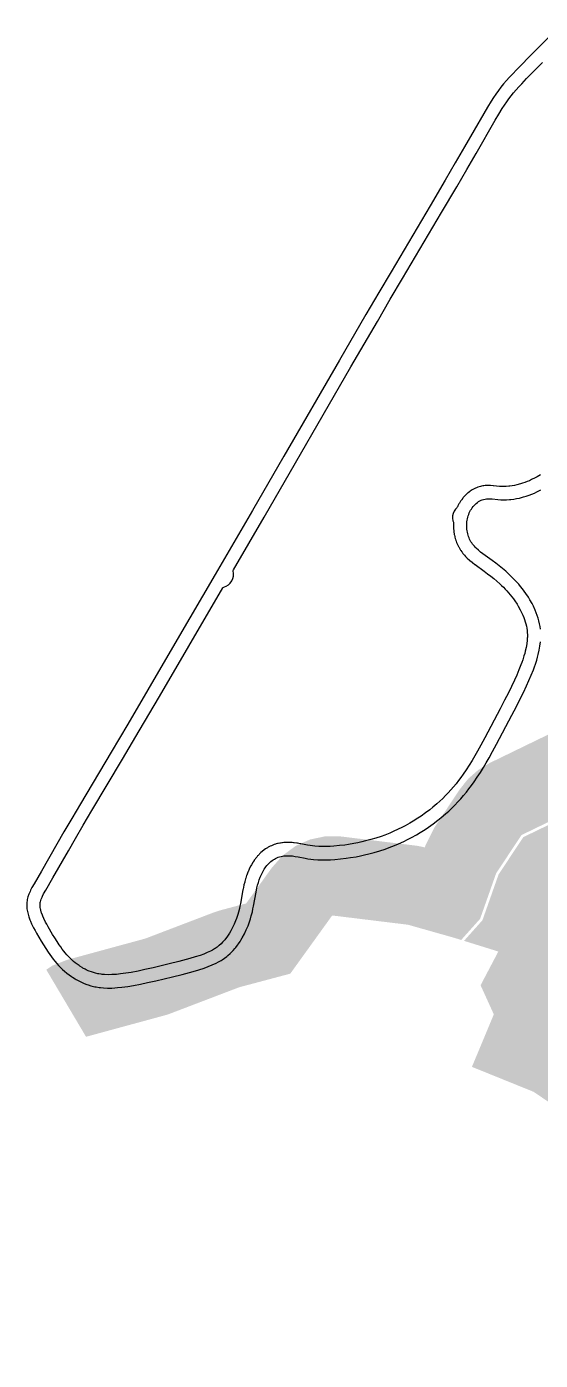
# Model space of a CAD drawing. Header units: metres. Extents: x 711577 to 713688, y 7856318 to 7857553.
# Drawn here: x 711577 to 711769, y 7856777 to 7857277 of the extents above; entities that cross this region are included whole.
import ezdxf

# ---------------------------------------------------------------- set-up
doc = ezdxf.new("R2010")
doc.units = ezdxf.units.M
doc.layers.add('APP', color=7, linetype='Continuous', true_color=0xffffff)
doc.layers.add('TALHÕES', color=3, linetype='Continuous', true_color=0x00ff00)
doc.layers.add('Perímetro', color=1, linetype='Continuous')

msp = doc.modelspace()

# ---------------------------------------------------------------- hatches: boundary and pattern name
at = {"layer": 'APP', "linetype": 'Continuous'}
h = msp.add_hatch(dxfattribs=at)
h.set_pattern_fill('GOST_GLASS', color=3)
h.paths.add_polyline_path([(711807.13, 7856885.17), (711804.27, 7856887.4), (711782.36, 7856902.33), (711780.04, 7856903.57), (711780.32, 7856906.84), (711779.58, 7856913.19), (711778.65, 7856915.96), (711780.69, 7856920.95), (711781.85, 7856926.75), (711781.9, 7856932.67), (711780.84, 7856938.48), (711778.42, 7856944.7), (711778.93, 7856944.69), (711781.88, 7856949.15), (711790.88, 7856953.52), (711807.19, 7856961.45), (711813.69, 7856965.82), (711830.14, 7856980.56), (711835.25, 7856986.56), (711848.05, 7857006.47), (711849.76, 7857009.5), (711863.08, 7857036.62), (711864.46, 7857039.9), (711874.89, 7857069.35), (711880.32, 7857081.5), (711882.22, 7857087.15), (711883, 7857093.08), (711882.64, 7857099.06), (711881.16, 7857104.84), (711878.61, 7857110.19), (711875.1, 7857114.9), (711870.76, 7857118.77), (711865.78, 7857121.65), (711864.87, 7857122.06), (711859.7, 7857123.77), (711854.32, 7857124.41), (711848.92, 7857123.97), (711843.7, 7857122.45), (711840.73, 7857120.9), (711839.84, 7857118.61), (711838.38, 7857119.53), (711834.54, 7857116.44), (711830.93, 7857112.17), (711828.17, 7857107.26), (711822.23, 7857093.95), (711821.32, 7857091.68), (711811.08, 7857062.78), (711799.37, 7857038.93), (711789.77, 7857024.01), (711779.44, 7857014.75), (711766.78, 7857008.61), (711750.55, 7857000.72), (711746.21, 7856998.1), (711742.37, 7856994.72), (711739.15, 7856990.67), (711729.66, 7856976.32), (711726.34, 7856969.62), (711726.12, 7856969.02), (711723.15, 7856969.62), (711694.71, 7856973.1), (711688.85, 7856973.17), (711683.09, 7856971.97), (711677.69, 7856969.54), (711672.88, 7856965.99), (711668.86, 7856961.48), (711659.14, 7856947.98), (711649.63, 7856945.44), (711646.93, 7856944.57), (711621.35, 7856934.8), (711592.06, 7856926.82), (711586.56, 7856924.67), (711584.21, 7856923.1), (711599.11, 7856897.94), (711629.7, 7856906.27), (711656.54, 7856916.52), (711675.69, 7856921.62), (711691.41, 7856943.46), (711719.85, 7856939.98), (711737.36, 7856935.02), (711739.78, 7856934.27), (711746.87, 7856942.2), (711752.88, 7856959.28), (711762.38, 7856973.63), (711778.61, 7856981.51), (711794.8, 7856989.38), (711811.05, 7857003.93), (711823.74, 7857023.68), (711837.01, 7857050.69), (711847.85, 7857081.28), (711853.79, 7857094.58), (711854.7, 7857094.17), (711848.78, 7857080.91), (711837.93, 7857050.3), (711824.61, 7857023.18), (711811.81, 7857003.28), (711795.36, 7856988.54), (711779.05, 7856980.61), (711763.06, 7856972.85), (711753.79, 7856958.83), (711747.75, 7856941.68), (711740.83, 7856933.94), (711753.7, 7856929.93), (711747.05, 7856917.27), (711752.01, 7856906.34), (711743.8, 7856886.65), (711766.97, 7856877.27), (711788.87, 7856862.34), (711807.71, 7856845.62), (711811.36, 7856831.11), (711800.64, 7856817.77), (711783.09, 7856785.34), (711771.83, 7856747.17), (711780.95, 7856703.95), (711781.26, 7856646.68), (711785.74, 7856589.55), (711842.66, 7856510.21), (711887.71, 7856504.37), (711945.81, 7856479.71), (712023.06, 7856430.77), (712051.13, 7856427.29), (712051.33, 7856432.54), (712050.48, 7856438.25), (712048.6, 7856443.68), (712045.77, 7856448.63), (712042.08, 7856452.9), (712037.67, 7856456.35), (711960.43, 7856505.28), (711956.42, 7856507.38), (711898.32, 7856532.05), (711891.2, 7856533.98), (711858.04, 7856538.28), (711813.28, 7856600.66), (711812.87, 7856606), (711812.74, 7856606.09), (711812.85, 7856606.18), (711809.57, 7856648.04), (711809.32, 7856693.99), (711806.05, 7856696.67), (711809.25, 7856704.33), (711808.59, 7856710.45), (711801.11, 7856745.93), (711809.21, 7856773.41), (711823.94, 7856800.61), (711832.97, 7856811.85), (711836.07, 7856816.56), (711838.26, 7856821.81), (711839.46, 7856827.41), (711839.62, 7856833.14), (711838.73, 7856838.8), (711835.08, 7856853.31), (711833.05, 7856858.97), (711829.97, 7856864.09), (711825.97, 7856868.45)])
h.paths.add_polyline_path([(713046.72, 7856628.27), (713040.39, 7856633.56), (713047.13, 7856676.24), (713057.88, 7856735.79), (713066.2, 7856757.61), (713074.92, 7856753.14), (713078.63, 7856746.26), (713084.07, 7856745.71), (713092.36, 7856746.01), (713099.25, 7856740.73), (713113.14, 7856735.46), (713127.69, 7856734.17), (713144.64, 7856733.12), (713160.06, 7856737.59), (713180.53, 7856738.25), (713205.62, 7856735.54), (713224.95, 7856738.19), (713245.89, 7856733.96), (713261.18, 7856729.39), (713263.62, 7856717.88), (713265.93, 7856699.79), (713257.78, 7856688.11), (713248.02, 7856671.65), (713232.48, 7856632.1), (713224.79, 7856616.42), (713218.68, 7856600.95), (713224.83, 7856585.33), (713229.86, 7856570.41), (713234.74, 7856554.57), (713238.69, 7856550.13), (713253.65, 7856544.47), (713259.08, 7856530.39), (713268.67, 7856525.6), (713289.21, 7856523.62), (713300.02, 7856524.35), (713305.22, 7856526.25), (713322.83, 7856545.07), (713349, 7856566.66), (713373.23, 7856579.82), (713380.58, 7856600.47), (713394.01, 7856606.15), (713408.19, 7856608.48), (713422.66, 7856610.57), (713434.83, 7856602.42), (713442.63, 7856598.64), (713467.5, 7856606.96), (713485.56, 7856615.07), (713501.74, 7856620.54), (713499.07, 7856654.17), (713491.47, 7856682.98), (713483.81, 7856726.05), (713481.87, 7856754.39), (713475.16, 7856774.79), (713485.08, 7856790.03), (713514.99, 7856780.54), (713536.46, 7856770.69), (713558.66, 7856768.09), (713578.2, 7856771.23), (713589.75, 7856779.6), (713596.73, 7856788.71), (713605.65, 7856802.69), (713598.7, 7856820.05), (713593.14, 7856833.7), (713597.79, 7856845.77), (713605.21, 7856857.11), (713615.75, 7856866.24), (713622.17, 7856885.8), (713629.99, 7856922.69), (713636.61, 7856959.34), (713633.57, 7856974.27), (713645.02, 7857007.87), (713641.45, 7857029.17), (713622.62, 7857060.95), (713611.84, 7857079.88), (713593.35, 7857082.49), (713589.71, 7857091.49), (713584.8, 7857111.14), (713587.11, 7857124.58), (713592.5, 7857132.23), (713601.11, 7857134.12), (713609.87, 7857123.82), (713625.47, 7857132.73), (713636.14, 7857142.66), (713655.47, 7857142.29), (713688.27, 7857186.68), (713663.42, 7857202.71), (713641.85, 7857172.39), (713636.7, 7857172.49), (713631.47, 7857172.08), (713626.4, 7857170.66), (713621.66, 7857168.28), (713617.42, 7857165.02), (713613.17, 7857161.07), (713612.72, 7857161.35), (713607.11, 7857163.29), (713601.24, 7857163.96), (713595.36, 7857163.33), (713586.75, 7857161.44), (713581.83, 7857159.85), (713577.26, 7857157.36), (713573.2, 7857154.04), (713569.77, 7857149.99), (713564.38, 7857142.35), (713561.13, 7857136.42), (713559.25, 7857129.87), (713556.93, 7857116.42), (713556.5, 7857109.93), (713557.42, 7857103.5), (713562.33, 7857083.85), (713563.66, 7857079.77), (713567.29, 7857070.78), (713570.12, 7857065.4), (713573.94, 7857060.74), (713578.59, 7857057.01), (713583.87, 7857054.37), (713589.55, 7857052.92), (713594.55, 7857052.21), (713598.34, 7857045.57), (713598.6, 7857045.13), (713614.51, 7857018.26), (713615.82, 7857010.45), (713606.92, 7856984.32), (713605.62, 7856978.97), (713605.27, 7856973.47), (713605.88, 7856967.99), (713607.72, 7856958.95), (713602.26, 7856928.7), (713594.88, 7856893.92), (713591.6, 7856883.92), (713587.24, 7856880.15), (713581.9, 7856874.02), (713574.48, 7856862.69), (713571.55, 7856856.95), (713566.9, 7856844.88), (713565.32, 7856839.23), (713564.83, 7856833.36), (713565.43, 7856827.51), (713567.12, 7856821.9), (713572.64, 7856808.34), (713573.59, 7856805.97), (713570.32, 7856801.71), (713567.53, 7856799.69), (713558.12, 7856798.18), (713543.88, 7856799.85), (713526.31, 7856807.9), (713523.18, 7856809.11), (713493.27, 7856818.6), (713487.43, 7856819.76), (713481.48, 7856819.62), (713475.69, 7856818.16), (713470.32, 7856815.47), (713465.6, 7856811.65), (713461.73, 7856806.88), (713451.82, 7856791.64), (713449.24, 7856786.77), (713447.57, 7856781.48), (713446.87, 7856775.96), (713447.15, 7856770.4), (713448.41, 7856764.99), (713453.9, 7856748.29), (713455.57, 7856723.87), (713455.98, 7856720.52), (713463.64, 7856677.45), (713464.19, 7856674.96), (713471.08, 7856648.85), (713471.68, 7856641.25), (713457.67, 7856634.96), (713445.26, 7856630.81), (713437.87, 7856635.76), (713433.46, 7856638.17), (713428.72, 7856639.73), (713423.8, 7856640.39), (713418.84, 7856640.13), (713404.37, 7856638.04), (713403.86, 7856637.96), (713389.68, 7856635.63), (713383.5, 7856633.84), (713370.07, 7856628.16), (713364.87, 7856625.27), (713360.35, 7856621.32), (713356.7, 7856616.47), (713354.07, 7856610.93), (713350.56, 7856601.06), (713336.05, 7856593.18), (713331.57, 7856590.15), (713305.39, 7856568.56), (713302.67, 7856566), (713291.11, 7856553.64), (713289.64, 7856553.54), (713280.39, 7856554.43), (713279.88, 7856555.73), (713277.09, 7856561.24), (713273.27, 7856566.01), (713268.58, 7856569.84), (713263.25, 7856572.55), (713258.42, 7856574.38), (713256.79, 7856579.65), (713256.54, 7856580.43), (713251.51, 7856595.35), (713250.99, 7856596.78), (713249.34, 7856600.96), (713250.48, 7856603.84), (713257.64, 7856618.43), (713258.65, 7856620.72), (713273.28, 7856657.97), (713281.23, 7856671.37), (713288.74, 7856682.15), (713291.52, 7856687.06), (713293.36, 7856692.44), (713294.19, 7856698.08), (713293.99, 7856703.79), (713291.69, 7856721.88), (713291.26, 7856724.43), (713288.81, 7856735.94), (713286.86, 7856741.99), (713283.73, 7856747.46), (713279.57, 7856752.1), (713274.56, 7856755.7), (713268.94, 7856758.09), (713253.65, 7856762.66), (713251.26, 7856763.26), (713230.32, 7856767.49), (713225.84, 7856768.02), (713221.34, 7856767.78), (713205.27, 7856765.58), (713183.45, 7856767.94), (713179.69, 7856768.08), (713159.22, 7856767.41), (713152.58, 7856766.36), (713141.67, 7856763.2), (713129.74, 7856763.93), (713119.26, 7856764.86), (713112.66, 7856767.37), (713109.03, 7856770.15), (713103.6, 7856773.41), (713097.63, 7856775.33), (713093.32, 7856775.68), (713092.16, 7856776.83), (713087.34, 7856779.96), (713078.63, 7856784.44), (713073.18, 7856786.54), (713067.43, 7856787.42), (713061.64, 7856787.05), (713056.04, 7856785.44), (713050.86, 7856782.67), (713046.33, 7856778.84), (713042.63, 7856774.12), (713039.93, 7856768.7), (713031.61, 7856746.89), (713030.07, 7856741.34), (713019.31, 7856681.78), (713019.2, 7856681.1), (713012.46, 7856638.42), (713012.11, 7856632.09), (713013.03, 7856625.83), (713014.85, 7856620.87), (713014.07, 7856620.41), (713009.96, 7856616.76), (713006.58, 7856612.36), (713004.05, 7856607.37), (713002.45, 7856601.97), (712991.62, 7856547.54), (712991.02, 7856541.13), (712991.34, 7856506.14), (712991.43, 7856504.09), (712992.77, 7856486.13), (712993.56, 7856481.11), (713005.77, 7856430.57), (713007.57, 7856425.27), (713010.28, 7856420.43), (713024.44, 7856399.86), (713009.24, 7856384.21), (713005.94, 7856380.15), (713003.38, 7856375.53), (713001.65, 7856370.51), (712990.36, 7856325.75), (712989.53, 7856320.4), (713017.73, 7856318.12), (713029.01, 7856362.88), (713050.76, 7856385.26), (713056.4, 7856404.28), (713033.21, 7856437.97), (713021, 7856488.51), (713019.66, 7856506.47), (713019.33, 7856541.46), (713030.17, 7856595.88), (713039.63, 7856600.28), (713049.66, 7856608.79)])
h.paths.add_polyline_path([(711891.5, 7857177.02, 0.197914), (711905.95, 7857141.94), (711903.5, 7857149.92), (711911.15, 7857157), (711915.69, 7857160.83), (711908.52, 7857164.83), (711902.87, 7857169.08), (711899.04, 7857173.85), (711907.15, 7857178.53), (711912.29, 7857182.2), (711919.99, 7857189.5), (711927.6, 7857195.05), (711937.59, 7857197.28), (711945.34, 7857200.67), (711946.94, 7857198.59), (711951.17, 7857194.37), (711949.97, 7857185.91), (711949.12, 7857179.77), (711949.66, 7857176.07), (711951.14, 7857171.73), (711955.67, 7857170.8), (711955.37, 7857165.39), (711952.44, 7857157.87), (711948.15, 7857158.18), (711942.98, 7857154.14), (711938.76, 7857147.47), (711935.38, 7857139.16), (711931.4, 7857139.42), (711923.99, 7857134.3), (711923.2, 7857130.62, 0.527842), (711991.1, 7857177.02, 1)])
h.paths.add_polyline_path([(711955.37, 7857165.39), (711955.67, 7857170.8), (711951.14, 7857171.73), (711949.66, 7857176.07), (711949.12, 7857179.77), (711949.97, 7857185.91), (711951.17, 7857194.37), (711946.94, 7857198.59), (711945.34, 7857200.67), (711937.59, 7857197.28), (711927.6, 7857195.05), (711919.99, 7857189.5), (711912.29, 7857182.2), (711907.15, 7857178.53), (711899.04, 7857173.85), (711902.87, 7857169.08), (711908.52, 7857164.83), (711915.69, 7857160.83), (711911.15, 7857157), (711903.5, 7857149.92), (711905.95, 7857141.94, 0.104717), (711923.2, 7857130.62), (711923.99, 7857134.3), (711931.4, 7857139.42), (711935.38, 7857139.16), (711938.76, 7857147.47), (711942.98, 7857154.14), (711948.15, 7857158.18), (711952.44, 7857157.87)], flags=17)
h.paths.add_polyline_path([(711942.1, 7857177.02, -1), (711940.5, 7857177.02, -1)], flags=16)

# ---------------------------------------------------------------- linework, layer by layer
at = {"layer": 'Perímetro'}
for points in [[(711776.56, 7857276.98), (711766.77, 7857267.11), (711760.76, 7857261), (711758.89, 7857259.08), (711757.8, 7857257.91), (711756.73, 7857256.73), (711755.69, 7857255.51), (711754.69, 7857254.27), (711753.73, 7857253), (711752.8, 7857251.7), (711751.9, 7857250.38), (711751.03, 7857249.03), (711749.62, 7857246.76), (711748.25, 7857244.46), (711741.04, 7857231.91), (711737.55, 7857225.9), (711733.77, 7857219.44), (711728.09, 7857209.79), (711713.47, 7857185.02), (711708.88, 7857177.21), (711704.04, 7857168.92), (711694.13, 7857151.85), (711673.3, 7857115.78), (711661.53, 7857095.45), (711647.58, 7857071.45), (711633.33, 7857047.03), (711622.29, 7857028.17), (711614.73, 7857015.29), (711608.48, 7857004.72), (711596.98, 7856985.39), (711593.73, 7856979.88), (711590.79, 7856974.83), (711588.15, 7856970.26), (711582.36, 7856960.12), (711579.64, 7856955.39), (711578.84, 7856953.94), (711578.34, 7856952.97), (711578.11, 7856952.48), (711577.69, 7856951.5), (711577.34, 7856950.51), (711577.2, 7856950.01), (711577.08, 7856949.51), (711576.99, 7856949.01), (711576.92, 7856948.51), (711576.88, 7856948), (711576.86, 7856947.5), (711576.87, 7856946.99), (711576.9, 7856946.48), (711576.95, 7856945.97), (711577.12, 7856944.94), (711577.23, 7856944.43), (711577.51, 7856943.4), (711577.67, 7856942.89), (711578.05, 7856941.86), (711578.25, 7856941.35), (711578.7, 7856940.33), (711579.45, 7856938.8), (711579.99, 7856937.79), (711580.54, 7856936.79), (711582.27, 7856933.85), (711583.14, 7856932.43), (711584.01, 7856931.04), (711584.91, 7856929.68), (711585.52, 7856928.8), (711586.14, 7856927.94), (711586.78, 7856927.1), (711587.44, 7856926.27), (711588.11, 7856925.47), (711588.82, 7856924.69), (711589.54, 7856923.94), (711590.29, 7856923.21), (711591.08, 7856922.5), (711591.89, 7856921.82), (711592.74, 7856921.17), (711593.61, 7856920.55), (711594.06, 7856920.25), (711594.98, 7856919.67), (711595.45, 7856919.4), (711596.4, 7856918.89), (711596.88, 7856918.64), (711597.86, 7856918.19), (711598.35, 7856917.98), (711599.36, 7856917.59), (711599.87, 7856917.42), (711600.89, 7856917.1), (711601.4, 7856916.97), (711602.44, 7856916.73), (711602.96, 7856916.63), (711604.01, 7856916.47), (711604.54, 7856916.4), (711605.6, 7856916.3), (711607.19, 7856916.23), (711608.8, 7856916.24), (711609.88, 7856916.29), (711610.95, 7856916.37), (711612.57, 7856916.53), (711614.73, 7856916.83), (711616.88, 7856917.19), (711619.55, 7856917.7), (711622.18, 7856918.25), (711625.31, 7856918.94), (711628.41, 7856919.67), (711631.5, 7856920.43), (711635.11, 7856921.36), (711639.28, 7856922.48), (711641.37, 7856923.08), (711643.44, 7856923.73), (711644.96, 7856924.28), (711646.46, 7856924.88), (711647.91, 7856925.55), (711648.84, 7856926.04), (711649.76, 7856926.57), (711650.2, 7856926.85), (711651.07, 7856927.45), (711651.91, 7856928.09), (711652.31, 7856928.43), (711653.1, 7856929.14), (711653.85, 7856929.89), (711654.22, 7856930.27), (711654.92, 7856931.08), (711655.26, 7856931.5), (711655.92, 7856932.35), (711656.24, 7856932.79), (711656.84, 7856933.7), (711657.14, 7856934.16), (711657.7, 7856935.1), (711658.48, 7856936.56), (711659.19, 7856938.06), (711659.84, 7856939.6), (711660.22, 7856940.64), (711660.75, 7856942.21), (711661.06, 7856943.27), (711661.48, 7856944.86), (711661.71, 7856945.92), (711661.93, 7856946.98), (711662.86, 7856952.23), (711663.19, 7856953.79), (711663.44, 7856954.82), (711663.73, 7856955.84), (711664.06, 7856956.86), (711664.45, 7856957.87), (711664.89, 7856958.88), (711665.39, 7856959.86), (711665.96, 7856960.82), (711666.26, 7856961.28), (711666.58, 7856961.72), (711666.92, 7856962.16), (711667.27, 7856962.57), (711667.64, 7856962.97), (711668.03, 7856963.35), (711668.43, 7856963.7), (711668.85, 7856964.03), (711669.28, 7856964.34), (711669.73, 7856964.62), (711670.2, 7856964.87), (711670.69, 7856965.09), (711671.19, 7856965.29), (711671.7, 7856965.45), (711672.22, 7856965.59), (711672.75, 7856965.7), (711673.28, 7856965.78), (711673.82, 7856965.84), (711674.36, 7856965.87), (711674.89, 7856965.88), (711675.96, 7856965.84), (711676.49, 7856965.79), (711677.55, 7856965.65), (711678.6, 7856965.47), (711681.23, 7856964.94), (711682.28, 7856964.74), (711683.34, 7856964.59), (711684.4, 7856964.47), (711685.99, 7856964.35), (711687.59, 7856964.3), (711689.2, 7856964.31), (711690.81, 7856964.37), (711692.41, 7856964.48), (711694.55, 7856964.68), (711696.69, 7856964.93), (711698.28, 7856965.16), (711700.4, 7856965.52), (711701.98, 7856965.83), (711703.55, 7856966.17), (711705.12, 7856966.55), (711707.19, 7856967.1), (711709.25, 7856967.72), (711711.29, 7856968.39), (711712.8, 7856968.94), (711714.8, 7856969.72), (711716.28, 7856970.35), (711718.24, 7856971.24), (711719.69, 7856971.95), (711721.12, 7856972.7), (711723, 7856973.74), (711724.38, 7856974.57), (711726.21, 7856975.72), (711727.55, 7856976.62), (711729.3, 7856977.87), (711731.02, 7856979.17), (711732.27, 7856980.19), (711733.91, 7856981.58), (711735.11, 7856982.66), (711736.28, 7856983.77), (711737.43, 7856984.91), (711738.54, 7856986.07), (711739.63, 7856987.26), (711740.68, 7856988.47), (711741.71, 7856989.71), (711742.7, 7856990.97), (711743.66, 7856992.25), (711744.59, 7856993.55), (711745.8, 7856995.32), (711746.96, 7856997.11), (711748.08, 7856998.93), (711749.18, 7857000.77), (711750.24, 7857002.63), (711751.54, 7857004.98), (711753.06, 7857007.8), (711758.77, 7857018.61), (711760.48, 7857021.91), (711761.93, 7857024.76), (711763.11, 7857027.17), (711764.26, 7857029.61), (711765.16, 7857031.61), (711766.02, 7857033.63), (711766.84, 7857035.67), (711767.22, 7857036.71), (711767.58, 7857037.74), (711768.08, 7857039.31), (711768.39, 7857040.35), (711768.66, 7857041.4), (711769.01, 7857042.98), (711769.29, 7857044.56), (711769.48, 7857046.14)], [(711769.47, 7857050.87), (711769.33, 7857051.91), (711769.15, 7857052.95), (711768.91, 7857053.98), (711768.63, 7857055.01), (711768.31, 7857056.03), (711767.94, 7857057.04), (711767.53, 7857058.05), (711766.85, 7857059.53), (711766.36, 7857060.5), (711765.55, 7857061.94), (711764.97, 7857062.88), (711764.06, 7857064.25), (711763.42, 7857065.15), (711762.76, 7857066.02), (711762.07, 7857066.88), (711761.37, 7857067.72), (711760.65, 7857068.53), (711759.92, 7857069.32), (711759.17, 7857070.09), (711758.41, 7857070.84), (711757.64, 7857071.57), (711756.46, 7857072.64), (711755.24, 7857073.67), (711754, 7857074.68), (711752.74, 7857075.66), (711751.45, 7857076.63), (711747.93, 7857079.17), (711747.07, 7857079.83), (711746.24, 7857080.52), (711745.45, 7857081.24), (711745.07, 7857081.62), (711744.71, 7857082.01), (711744.37, 7857082.41), (711744.04, 7857082.83), (711743.74, 7857083.26), (711743.45, 7857083.71), (711743.19, 7857084.18), (711742.95, 7857084.66), (711742.74, 7857085.16), (711742.54, 7857085.68), (711742.37, 7857086.2), (711742.23, 7857086.73), (711742.11, 7857087.28), (711742.01, 7857087.83), (711741.94, 7857088.39), (711741.89, 7857088.95), (711741.86, 7857089.51), (711741.87, 7857090.08), (711741.89, 7857090.65), (711741.94, 7857091.21), (711742.02, 7857091.77), (711742.13, 7857092.33), (711742.25, 7857092.88), (711742.41, 7857093.43), (711742.59, 7857093.96), (711742.8, 7857094.49), (711743.03, 7857095), (711743.3, 7857095.5), (711743.59, 7857095.98), (711743.9, 7857096.45), (711744.24, 7857096.9), (711744.61, 7857097.32), (711745, 7857097.72), (711745.41, 7857098.1), (711745.84, 7857098.44), (711746.28, 7857098.75), (711746.74, 7857099.03), (711747.22, 7857099.27), (711747.7, 7857099.46), (711748.2, 7857099.61), (711748.71, 7857099.72), (711749.23, 7857099.78), (711749.75, 7857099.81), (711750.28, 7857099.81), (711751.35, 7857099.75), (711753.53, 7857099.52), (711754.63, 7857099.44), (711755.17, 7857099.43), (711756.26, 7857099.43), (711756.8, 7857099.45), (711757.88, 7857099.52), (711758.42, 7857099.57), (711759.49, 7857099.71), (711760.55, 7857099.89), (711761.61, 7857100.11), (711763.17, 7857100.51), (711764.2, 7857100.83), (711765.22, 7857101.18), (711766.22, 7857101.56), (711767.21, 7857101.97), (711768.19, 7857102.41), (711769.63, 7857103.13)]]:
    msp.add_lwpolyline(points, dxfattribs=at)
at = {"layer": 'TALHÕES'}
msp.add_lwpolyline([(711769.56, 7857108.8), (711768.26, 7857108.07), (711767.46, 7857107.64), (711766.18, 7857107), (711765.34, 7857106.61), (711764.5, 7857106.26), (711763.65, 7857105.93), (711762.79, 7857105.63), (711762, 7857105.38), (711760.65, 7857105.03), (711759.77, 7857104.83), (711758.91, 7857104.68), (711757.97, 7857104.55), (711757.6, 7857104.51), (711756.67, 7857104.45), (711756.31, 7857104.43), (711755.38, 7857104.43), (711755.01, 7857104.44), (711754.12, 7857104.49), (711751.95, 7857104.71), (711751.77, 7857104.73), (711750.72, 7857104.79), (711750.45, 7857104.8), (711749.9, 7857104.81), (711749.61, 7857104.8), (711749.11, 7857104.78), (711748.79, 7857104.76), (711748.28, 7857104.7), (711747.9, 7857104.64), (711747.39, 7857104.55), (711746.97, 7857104.45), (711746.46, 7857104.3), (711746.05, 7857104.17), (711745.55, 7857103.98), (711745.17, 7857103.82), (711744.69, 7857103.59), (711744.34, 7857103.41), (711743.88, 7857103.14), (711743.57, 7857102.95), (711743.12, 7857102.64), (711742.84, 7857102.44), (711742.4, 7857102.1), (711742.15, 7857101.89), (711741.74, 7857101.52), (711741.51, 7857101.3), (711741.12, 7857100.91), (711740.92, 7857100.69), (711740.55, 7857100.26), (711740.36, 7857100.04), (711740.01, 7857099.59), (711739.85, 7857099.36), (711739.52, 7857098.9), (711739.37, 7857098.66), (711739.08, 7857098.18), (711738.94, 7857097.94), (711738.67, 7857097.44), (711738.55, 7857097.2), (711738.39, 7857096.85), (711738.28, 7857096.65), (711738.11, 7857096.43), (711737.62, 7857095.93), (711737.11, 7857095.16), (711736.75, 7857094.31), (711736.55, 7857093.42), (711736.52, 7857092.5), (711736.65, 7857091.59), (711736.84, 7857091.06), (711736.88, 7857090.89), (711736.89, 7857090.66), (711736.87, 7857090.31), (711736.87, 7857090.09), (711736.86, 7857089.53), (711736.87, 7857089.31), (711736.89, 7857088.74), (711736.91, 7857088.52), (711736.96, 7857087.96), (711736.98, 7857087.74), (711737.05, 7857087.18), (711737.09, 7857086.96), (711737.18, 7857086.41), (711737.23, 7857086.19), (711737.35, 7857085.65), (711737.4, 7857085.42), (711737.55, 7857084.89), (711737.62, 7857084.67), (711737.78, 7857084.14), (711737.86, 7857083.92), (711738.06, 7857083.4), (711738.15, 7857083.18), (711738.36, 7857082.68), (711738.47, 7857082.45), (711738.71, 7857081.97), (711738.83, 7857081.74), (711739.09, 7857081.27), (711739.23, 7857081.04), (711739.51, 7857080.59), (711739.65, 7857080.38), (711739.96, 7857079.95), (711740.1, 7857079.76), (711740.42, 7857079.34), (711740.56, 7857079.17), (711740.91, 7857078.76), (711741.04, 7857078.61), (711741.4, 7857078.22), (711741.53, 7857078.09), (711741.9, 7857077.72), (711742.07, 7857077.55), (711742.86, 7857076.83), (711743.06, 7857076.66), (711743.89, 7857075.98), (711744.03, 7857075.86), (711744.89, 7857075.2), (711745, 7857075.12), (711748.45, 7857072.62), (711749.67, 7857071.71), (711750.85, 7857070.79), (711752, 7857069.86), (711753.11, 7857068.92), (711754.21, 7857067.93), (711754.91, 7857067.28), (711755.59, 7857066.6), (711756.26, 7857065.92), (711756.91, 7857065.22), (711757.55, 7857064.5), (711758.17, 7857063.76), (711758.77, 7857063), (711759.36, 7857062.23), (711759.9, 7857061.48), (711760.72, 7857060.25), (711761.19, 7857059.47), (711761.91, 7857058.21), (711762.31, 7857057.43), (711762.9, 7857056.15), (711763.24, 7857055.32), (711763.54, 7857054.5), (711763.81, 7857053.67), (711764.04, 7857052.85), (711764.23, 7857052.04), (711764.38, 7857051.23), (711764.49, 7857050.43), (711764.56, 7857049.62), (711764.59, 7857048.8), (711764.58, 7857047.91), (711764.57, 7857047.54), (711764.51, 7857046.73), (711764.36, 7857045.4), (711764.13, 7857044.06), (711763.82, 7857042.65), (711763.58, 7857041.73), (711763.32, 7857040.83), (711762.86, 7857039.39), (711762.53, 7857038.44), (711762.19, 7857037.52), (711761.42, 7857035.59), (711760.59, 7857033.66), (711759.73, 7857031.74), (711758.62, 7857029.36), (711757.47, 7857027.02), (711756.05, 7857024.22), (711754.35, 7857020.95), (711748.65, 7857010.17), (711747.16, 7857007.4), (711745.9, 7857005.12), (711744.87, 7857003.32), (711743.83, 7857001.56), (711742.76, 7856999.83), (711741.66, 7856998.13), (711740.53, 7856996.46), (711739.66, 7856995.25), (711738.77, 7856994.06), (711737.85, 7856992.89), (711736.91, 7856991.75), (711735.93, 7856990.63), (711734.93, 7856989.53), (711733.9, 7856988.45), (711732.84, 7856987.4), (711731.76, 7856986.38), (711730.66, 7856985.39), (711729.13, 7856984.08), (711727.98, 7856983.15), (711726.39, 7856981.94), (711724.75, 7856980.77), (711723.53, 7856979.94), (711721.83, 7856978.86), (711720.56, 7856978.11), (711718.8, 7856977.13), (711717.48, 7856976.44), (711716.16, 7856975.79), (711714.33, 7856974.95), (711712.97, 7856974.38), (711711.1, 7856973.64), (711709.71, 7856973.14), (711707.82, 7856972.51), (711705.9, 7856971.93), (711703.95, 7856971.41), (711702.49, 7856971.06), (711701.02, 7856970.74), (711699.56, 7856970.45), (711697.56, 7856970.11), (711696.09, 7856969.9), (711694.09, 7856969.66), (711692.08, 7856969.47), (711690.6, 7856969.37), (711689.16, 7856969.31), (711687.74, 7856969.3), (711686.35, 7856969.34), (711684.95, 7856969.44), (711684.06, 7856969.54), (711683.17, 7856969.67), (711682.21, 7856969.84), (711679.59, 7856970.37), (711679.46, 7856970.39), (711678.41, 7856970.58), (711678.21, 7856970.61), (711677.15, 7856970.75), (711676.95, 7856970.77), (711676.42, 7856970.82), (711676.16, 7856970.84), (711675.09, 7856970.88), (711674.8, 7856970.88), (711674.26, 7856970.87), (711674.04, 7856970.86), (711673.5, 7856970.83), (711673.28, 7856970.81), (711672.74, 7856970.75), (711672.51, 7856970.72), (711671.97, 7856970.64), (711671.73, 7856970.59), (711671.2, 7856970.48), (711670.95, 7856970.42), (711670.43, 7856970.29), (711670.17, 7856970.21), (711669.66, 7856970.05), (711669.39, 7856969.95), (711668.89, 7856969.76), (711668.61, 7856969.64), (711668.12, 7856969.42), (711667.84, 7856969.28), (711667.37, 7856969.03), (711667.1, 7856968.87), (711666.65, 7856968.59), (711666.4, 7856968.43), (711665.96, 7856968.12), (711665.74, 7856967.95), (711665.32, 7856967.62), (711665.11, 7856967.45), (711664.71, 7856967.09), (711664.53, 7856966.92), (711664.14, 7856966.54), (711663.98, 7856966.37), (711663.61, 7856965.97), (711663.46, 7856965.81), (711663.11, 7856965.39), (711662.98, 7856965.23), (711662.64, 7856964.8), (711662.52, 7856964.64), (711662.2, 7856964.19), (711662.09, 7856964.04), (711661.79, 7856963.58), (711661.65, 7856963.36), (711661.09, 7856962.41), (711660.94, 7856962.13), (711660.44, 7856961.15), (711660.31, 7856960.89), (711659.87, 7856959.89), (711659.77, 7856959.65), (711659.39, 7856958.64), (711659.31, 7856958.42), (711658.98, 7856957.4), (711658.92, 7856957.21), (711658.63, 7856956.18), (711658.59, 7856956.01), (711658.33, 7856954.98), (711658.29, 7856954.82), (711657.97, 7856953.27), (711657.94, 7856953.11), (711657.02, 7856947.96), (711656.83, 7856947.01), (711656.63, 7856946.11), (711656.26, 7856944.68), (711656, 7856943.79), (711655.54, 7856942.38), (711655.21, 7856941.51), (711654.67, 7856940.19), (711654.06, 7856938.91), (711653.39, 7856937.64), (711652.9, 7856936.82), (711652.69, 7856936.48), (711652.16, 7856935.7), (711651.94, 7856935.38), (711651.38, 7856934.65), (711651.14, 7856934.36), (711650.55, 7856933.68), (711650.31, 7856933.42), (711649.73, 7856932.84), (711649.08, 7856932.25), (711648.84, 7856932.04), (711648.22, 7856931.56), (711647.5, 7856931.07), (711647.22, 7856930.88), (711646.5, 7856930.46), (711645.78, 7856930.08), (711644.56, 7856929.51), (711643.27, 7856928.98), (711641.92, 7856928.5), (711639.98, 7856927.88), (711637.97, 7856927.31), (711633.86, 7856926.2), (711630.3, 7856925.28), (711627.27, 7856924.54), (711624.23, 7856923.82), (711621.16, 7856923.15), (711618.6, 7856922.61), (711616.05, 7856922.12), (711614.05, 7856921.78), (711612.06, 7856921.51), (711610.59, 7856921.36), (711609.65, 7856921.29), (711608.76, 7856921.25), (711607.4, 7856921.23), (711606.03, 7856921.29), (711605.13, 7856921.37), (711604.76, 7856921.41), (711603.88, 7856921.55), (711603.53, 7856921.61), (711602.67, 7856921.81), (711602.33, 7856921.89), (711601.48, 7856922.15), (711601.14, 7856922.27), (711600.29, 7856922.59), (711599.94, 7856922.73), (711599.11, 7856923.12), (711598.77, 7856923.29), (711597.95, 7856923.73), (711597.62, 7856923.92), (711596.83, 7856924.42), (711596.5, 7856924.63), (711595.78, 7856925.14), (711595.09, 7856925.67), (711594.42, 7856926.23), (711593.77, 7856926.81), (711593.14, 7856927.42), (711592.52, 7856928.05), (711591.93, 7856928.71), (711591.34, 7856929.4), (711590.76, 7856930.12), (711590.19, 7856930.87), (711589.63, 7856931.65), (711589.08, 7856932.44), (711588.24, 7856933.71), (711587.41, 7856935.03), (711586.58, 7856936.38), (711584.91, 7856939.23), (711584.4, 7856940.14), (711583.94, 7856941.01), (711583.28, 7856942.35), (711582.88, 7856943.24), (711582.74, 7856943.58), (711582.43, 7856944.43), (711582.33, 7856944.74), (711582.11, 7856945.54), (711582.05, 7856945.8), (711581.92, 7856946.54), (711581.89, 7856946.84), (711581.87, 7856947.11), (711581.86, 7856947.39), (711581.87, 7856947.65), (711581.89, 7856947.91), (711581.92, 7856948.16), (711581.96, 7856948.41), (711582, 7856948.58), (711582.33, 7856949.62), (711582.65, 7856950.37), (711582.8, 7856950.71), (711583.22, 7856951.52), (711583.98, 7856952.9), (711586.7, 7856957.63), (711586.71, 7856957.64), (711592.48, 7856967.76), (711595.1, 7856972.31), (711598.04, 7856977.34), (711601.28, 7856982.83), (711612.77, 7857002.16), (711612.78, 7857002.17), (711619.03, 7857012.75), (711619.04, 7857012.76), (711626.61, 7857025.63), (711626.61, 7857025.64), (711637.65, 7857044.51), (711637.65, 7857044.51), (711650.4, 7857066.37), (711650.54, 7857066.56), (711650.98, 7857066.73), (711650.98, 7857066.73), (711651.66, 7857067), (711652.48, 7857067.52), (711653.19, 7857068.19), (711653.75, 7857068.99), (711654.14, 7857069.88), (711654.36, 7857070.83), (711654.39, 7857071.8), (711654.22, 7857072.76), (711654.21, 7857072.82), (711654.26, 7857072.96), (711654.35, 7857073.14), (711665.85, 7857092.93), (711665.85, 7857092.94), (711677.63, 7857113.27), (711677.63, 7857113.28), (711698.45, 7857149.33), (711708.36, 7857166.39), (711713.19, 7857174.67), (711717.77, 7857182.47), (711732.4, 7857207.24), (711732.4, 7857207.25), (711738.08, 7857216.9), (711738.08, 7857216.91), (711741.86, 7857223.37), (711741.87, 7857223.38), (711745.36, 7857229.39), (711745.37, 7857229.41), (711752.54, 7857241.88), (711753.85, 7857244.09), (711755.19, 7857246.26), (711756.01, 7857247.53), (711756.84, 7857248.75), (711757.69, 7857249.94), (711758.56, 7857251.09), (711759.45, 7857252.21), (711760.41, 7857253.34), (711761.42, 7857254.46), (711762.46, 7857255.57), (711764.31, 7857257.48), (711770.31, 7857263.58)], dxfattribs=at)

doc.saveas('drawing.dxf')
